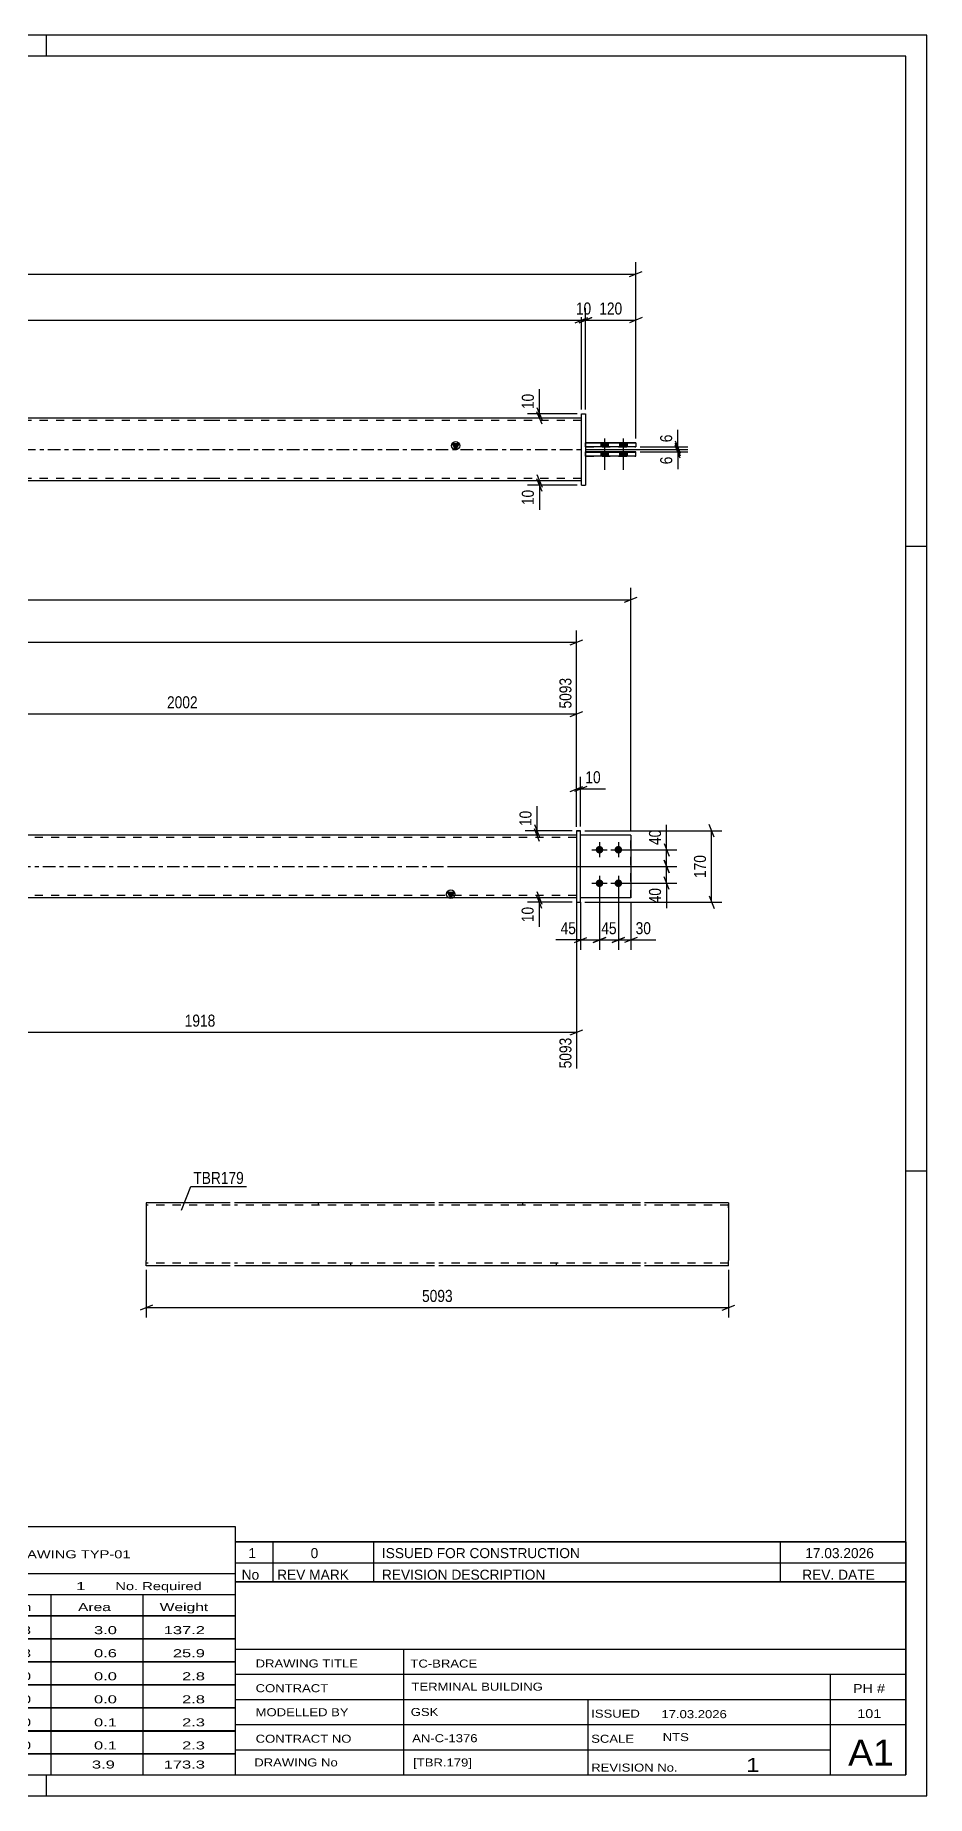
# Model space of a CAD drawing. Header units: millimetres. Extents: x 0 to 594, y 0 to 420.
# Drawn here: x 381.3 to 594, y 0 to 420 of the extents above; entities that cross this region are included whole.
import ezdxf

# ---------------------------------------------------------------- set-up
doc = ezdxf.new("R2010")
doc.units = ezdxf.units.MM
doc.linetypes.add('DXK_LINE_DOT2', pattern=[3.9198, 1.9599, -1.9599])
doc.linetypes.add('DXK_LINE_DOT3', pattern=[5.9187, 2.979, -0.9799, 0.9799, -0.9799])
doc.styles.add('Arial Narrow', font='ARIALN.TTF', dxfattribs={"height": 0.2})

# ---------------------------------------------------------------- blocks, each defined once
blk = doc.blocks.new('Unknown-580874430-1129')
at = {"color": 5, "linetype": 'Continuous'}
for p, q in [((594, 420), (0, 420)), ((384, 415), (384, 420)), ((594, 0), (594, 420)), ((589, 415), (5, 415)), ((589, 5), (589, 415)), ((594, 298), (589, 298)), ((594, 149), (589, 149)), ((5, 5), (589, 5)), ((384, 0), (384, 5)), ((0, 0), (594, 0))]:
    blk.add_line(p, q, dxfattribs=at)
blk = doc.blocks.new('Part-580874430-1912 - 1901')
at = {"linetype": 'Continuous'}
blk.add_hatch(color=2, dxfattribs=at).paths.add_polyline_path([(480.42, 214.19), (479.62, 215.59), (481.22, 215.59)])
at = {"color": 2, "linetype": 'Continuous'}
for p, q in [((158.13, 229.19), (70.13, 229.19)), ((422.32, 229.19), (158.23, 229.19)), ((510.42, 229.19), (422.42, 229.19)), ((480.42, 214.19), (479.62, 215.59)), ((479.62, 215.59), (481.22, 215.59)), ((481.22, 215.59), (480.42, 214.19)), ((158.13, 214.19), (70.13, 214.19)), ((422.32, 214.19), (158.23, 214.19)), ((510.42, 214.19), (422.42, 214.19))]:
    blk.add_line(p, q, dxfattribs=at)
at = {"color": 7, "linetype": 'DXK_LINE_DOT2'}
for p, q in [((70.13, 214.19), (70.13, 229.19)), ((158.13, 228.59), (70.13, 228.59)), ((422.32, 228.59), (158.23, 228.59)), ((249.63, 229.19), (249.63, 228.59)), ((322.82, 229.19), (322.82, 228.59)), ((510.42, 228.59), (422.42, 228.59)), ((510.42, 229.19), (510.42, 214.19)), ((158.13, 214.79), (70.13, 214.79)), ((422.32, 214.79), (158.23, 214.79)), ((257.41, 214.19), (257.41, 214.79)), ((330.92, 214.19), (330.92, 214.79)), ((510.42, 214.79), (422.42, 214.79))]:
    blk.add_line(p, q, dxfattribs=at)
at = {"color": 7, "linetype": 'DXK_LINE_DOT3'}
for p, q in [((70.13, 221.69), (158.13, 221.69)), ((158.23, 221.69), (422.32, 221.69)), ((422.42, 221.69), (510.42, 221.69))]:
    blk.add_line(p, q, dxfattribs=at)
at = {"color": 2, "linetype": 'Continuous'}
blk.add_circle((480.42, 215.09), 1, dxfattribs=at)
blk = doc.blocks.new('Part-580874430-3717 - 1901')
at = {"color": 2, "linetype": 'Continuous'}
for q in [(511.42, 229.19), (511.42, 229.19), (523.42, 229.19)]:
    blk.add_line((523.42, 229.19), q, dxfattribs=at)
at = {"color": 7, "linetype": 'DXK_LINE_DOT2'}
for p, q in [((511.42, 229.19), (511.42, 229.19)), ((511.42, 214.19), (511.42, 229.19)), ((523.42, 229.19), (523.42, 229.19)), ((523.42, 214.19), (523.42, 229.19)), ((523.42, 214.19), (511.42, 214.19)), ((523.42, 214.19), (511.42, 214.19))]:
    blk.add_line(p, q, dxfattribs=at)
blk = doc.blocks.new('Part-580874430-3718 - 1901')
at = {"color": 2, "linetype": 'Continuous'}
for p, q in [((523.42, 229.19), (511.42, 229.19)), ((523.42, 229.19), (511.42, 229.19)), ((523.42, 229.19), (523.42, 214.19)), ((523.42, 214.19), (511.42, 214.19))]:
    blk.add_line(p, q, dxfattribs=at)
at = {"color": 7, "linetype": 'DXK_LINE_DOT2'}
for p, q in [((511.42, 229.19), (511.42, 229.19)), ((511.42, 214.19), (511.42, 229.19)), ((523.42, 229.19), (523.42, 229.19)), ((523.42, 229.19), (523.42, 229.19)), ((523.42, 214.19), (511.42, 214.19))]:
    blk.add_line(p, q, dxfattribs=at)
blk = doc.blocks.new('Part-580874430-3719 - 1901')
at = {"color": 2, "linetype": 'Continuous'}
for p, q in [((510.42, 230.18), (510.42, 230.2)), ((510.42, 230.2), (510.42, 213.18)), ((510.42, 230.2), (511.42, 230.2)), ((511.42, 230.18), (510.42, 230.18)), ((511.42, 213.18), (511.42, 230.2)), ((510.42, 213.18), (511.42, 213.18))]:
    blk.add_line(p, q, dxfattribs=at)
at = {"color": 7, "linetype": 'DXK_LINE_DOT2'}
blk.add_line((510.42, 213.2), (511.42, 213.2), dxfattribs=at)
blk = doc.blocks.new('Bolt-580874430-3720 - 1901')
at = {"linetype": 'Continuous'}
for points in [[(515.92, 226.59), (516.11, 226.57), (516.29, 226.51), (516.45, 226.42), (516.59, 226.29), (516.7, 226.14), (516.78, 225.97), (516.81, 225.78), (516.81, 225.59), (516.78, 225.41), (516.7, 225.24), (516.59, 225.09), (516.45, 224.96), (516.29, 224.87), (516.11, 224.81), (515.92, 224.79), (515.73, 224.81), (515.55, 224.87), (515.39, 224.96), (515.25, 225.09), (515.14, 225.24), (515.06, 225.41), (515.02, 225.59), (515.02, 225.78), (515.06, 225.97), (515.14, 226.14), (515.25, 226.29), (515.39, 226.42), (515.55, 226.51), (515.73, 226.57)], [(520.42, 226.59), (520.61, 226.57), (520.79, 226.51), (520.95, 226.42), (521.09, 226.29), (521.2, 226.14), (521.28, 225.97), (521.31, 225.78), (521.31, 225.59), (521.28, 225.41), (521.2, 225.24), (521.09, 225.09), (520.95, 224.96), (520.79, 224.87), (520.61, 224.81), (520.42, 224.79), (520.23, 224.81), (520.05, 224.87), (519.89, 224.96), (519.75, 225.09), (519.64, 225.24), (519.56, 225.41), (519.52, 225.59), (519.52, 225.78), (519.56, 225.97), (519.64, 226.14), (519.75, 226.29), (519.89, 226.42), (520.05, 226.51), (520.23, 226.57)], [(515.92, 218.59), (516.11, 218.57), (516.29, 218.51), (516.45, 218.42), (516.59, 218.29), (516.7, 218.14), (516.78, 217.97), (516.81, 217.78), (516.81, 217.59), (516.78, 217.41), (516.7, 217.24), (516.59, 217.09), (516.45, 216.96), (516.29, 216.87), (516.11, 216.81), (515.92, 216.79), (515.73, 216.81), (515.55, 216.87), (515.39, 216.96), (515.25, 217.09), (515.14, 217.24), (515.06, 217.41), (515.02, 217.59), (515.02, 217.78), (515.06, 217.97), (515.14, 218.14), (515.25, 218.29), (515.39, 218.42), (515.55, 218.51), (515.73, 218.57)], [(520.42, 218.59), (520.61, 218.57), (520.79, 218.51), (520.95, 218.42), (521.09, 218.29), (521.2, 218.14), (521.28, 217.97), (521.31, 217.78), (521.31, 217.59), (521.28, 217.41), (521.2, 217.24), (521.09, 217.09), (520.95, 216.96), (520.79, 216.87), (520.61, 216.81), (520.42, 216.79), (520.23, 216.81), (520.05, 216.87), (519.89, 216.96), (519.75, 217.09), (519.64, 217.24), (519.56, 217.41), (519.52, 217.59), (519.52, 217.78), (519.56, 217.97), (519.64, 218.14), (519.75, 218.29), (519.89, 218.42), (520.05, 218.51), (520.23, 218.57)]]:
    blk.add_hatch(color=1, dxfattribs=at).paths.add_polyline_path(points)
at = {"color": 1, "linetype": 'Continuous'}
for p, q in [((515.92, 227.49), (515.92, 223.89)), ((520.42, 227.49), (520.42, 223.89)), ((514.12, 225.69), (517.72, 225.69)), ((518.62, 225.69), (522.22, 225.69)), ((515.92, 219.49), (515.92, 215.89)), ((520.42, 219.49), (520.42, 215.89)), ((514.12, 217.69), (517.72, 217.69)), ((518.62, 217.69), (522.22, 217.69))]:
    blk.add_line(p, q, dxfattribs=at)
blk = doc.blocks.new('Part-580874430-2367 - 2328')
at = {"linetype": 'Continuous'}
blk.add_hatch(color=2, dxfattribs=at).paths.add_polyline_path([(481.6, 321.18), (480.8, 322.58), (482.4, 322.58)])
at = {"color": 2, "linetype": 'Continuous'}
for p, q in [((159.31, 328.68), (71.31, 328.68)), ((423.5, 328.68), (159.41, 328.68)), ((511.6, 328.68), (423.6, 328.68)), ((250.81, 321.87), (324, 321.87)), ((250.81, 321.87), (250.81, 321.76)), ((250.81, 320.56), (250.81, 320.47)), ((250.81, 320.47), (250.81, 320.47)), ((324, 320.47), (250.81, 320.47)), ((258.6, 321.75), (258.6, 321.87)), ((258.6, 320.49), (258.6, 320.55)), ((258.6, 320.49), (258.6, 320.49)), ((324, 320.49), (258.6, 320.49)), ((324, 321.87), (324, 320.47)), ((481.6, 321.18), (480.8, 322.58)), ((480.8, 322.58), (482.4, 322.58)), ((482.4, 322.58), (481.6, 321.18)), ((159.31, 313.68), (71.31, 313.68)), ((423.5, 313.68), (159.41, 313.68)), ((511.6, 313.68), (423.6, 313.68))]:
    blk.add_line(p, q, dxfattribs=at)
at = {"color": 7, "linetype": 'DXK_LINE_DOT2'}
for p, q in [((71.31, 328.68), (71.31, 313.68)), ((159.31, 328.08), (71.31, 328.08)), ((423.5, 328.08), (159.41, 328.08)), ((511.6, 328.08), (423.6, 328.08)), ((511.6, 313.68), (511.6, 328.68)), ((324, 321.87), (250.81, 321.87)), ((250.81, 320.47), (250.81, 321.76)), ((250.81, 320.47), (324, 320.47)), ((258.6, 321.89), (258.6, 321.87)), ((258.6, 321.87), (258.6, 321.89)), ((258.6, 321.89), (332.1, 321.89)), ((258.6, 321.89), (258.6, 321.89)), ((258.6, 321.89), (332.1, 321.89)), ((258.6, 320.49), (258.6, 321.75)), ((258.6, 320.49), (332.1, 320.49)), ((332.1, 320.49), (324, 320.49)), ((332.1, 321.89), (332.1, 320.49)), ((159.31, 314.28), (71.31, 314.28)), ((423.5, 314.28), (159.41, 314.28)), ((511.6, 314.28), (423.6, 314.28))]:
    blk.add_line(p, q, dxfattribs=at)
at = {"color": 7, "linetype": 'DXK_LINE_DOT3'}
for p, q in [((71.31, 321.18), (159.31, 321.18)), ((159.41, 321.18), (423.5, 321.18)), ((423.6, 321.18), (511.6, 321.18))]:
    blk.add_line(p, q, dxfattribs=at)
at = {"color": 2, "linetype": 'Continuous'}
blk.add_circle((481.6, 322.08), 1, dxfattribs=at)
blk = doc.blocks.new('Part-580874430-3750 - 2328')
at = {"color": 2, "linetype": 'Continuous'}
for p, q in [((524.6, 322.79), (512.6, 322.79)), ((512.6, 322.77), (524.6, 322.77)), ((524.6, 321.77), (512.6, 321.77)), ((524.6, 322.79), (524.6, 321.77))]:
    blk.add_line(p, q, dxfattribs=at)
at = {"color": 7, "linetype": 'DXK_LINE_DOT2'}
for p, q in [((512.6, 321.77), (512.6, 322.79)), ((512.6, 321.79), (524.6, 321.79))]:
    blk.add_line(p, q, dxfattribs=at)
blk = doc.blocks.new('Part-580874430-3751 - 2328')
at = {"color": 2, "linetype": 'Continuous'}
for p, q in [((524.6, 320.59), (512.6, 320.59)), ((512.6, 320.57), (524.6, 320.57)), ((524.6, 319.57), (512.6, 319.57)), ((524.6, 319.57), (524.6, 320.59))]:
    blk.add_line(p, q, dxfattribs=at)
at = {"color": 7, "linetype": 'DXK_LINE_DOT2'}
for p, q in [((512.6, 319.57), (512.6, 320.59)), ((512.6, 319.59), (524.6, 319.59))]:
    blk.add_line(p, q, dxfattribs=at)
blk = doc.blocks.new('Part-580874430-3752 - 2328')
at = {"color": 2, "linetype": 'Continuous'}
for p, q in [((511.6, 329.69), (511.6, 329.67)), ((511.6, 329.67), (511.6, 329.69)), ((511.6, 329.69), (512.6, 329.69)), ((511.6, 312.67), (511.6, 329.67)), ((511.6, 329.67), (512.6, 329.67)), ((512.6, 329.67), (512.6, 329.69)), ((512.6, 329.69), (512.6, 329.67)), ((512.6, 329.67), (512.6, 312.67)), ((511.6, 312.67), (512.6, 312.67))]:
    blk.add_line(p, q, dxfattribs=at)
at = {"color": 7, "linetype": 'DXK_LINE_DOT2'}
for p, q in [((511.6, 312.69), (512.6, 312.69)), ((512.6, 312.69), (512.6, 312.67))]:
    blk.add_line(p, q, dxfattribs=at)
blk = doc.blocks.new('Bolt-580874430-3753 - 2328')
at = {"linetype": 'Continuous'}
for points in [[(518, 322.79), (516.2, 322.79), (516.2, 321.79), (518, 321.79)], [(518, 322.78), (516.2, 322.78), (516.2, 321.78), (518, 321.78)], [(518, 320.59), (516.2, 320.59), (516.2, 319.59), (518, 319.59)], [(518, 320.58), (516.2, 320.58), (516.2, 319.58), (518, 319.58)], [(522.5, 322.79), (520.7, 322.79), (520.7, 321.79), (522.5, 321.79)], [(522.5, 322.78), (520.7, 322.78), (520.7, 321.78), (522.5, 321.78)], [(522.5, 320.59), (520.7, 320.59), (520.7, 319.59), (522.5, 319.59)], [(522.5, 320.58), (520.7, 320.58), (520.7, 319.58), (522.5, 319.58)]]:
    blk.add_hatch(color=1, dxfattribs=at).paths.add_polyline_path(points)
at = {"color": 1, "linetype": 'Continuous'}
for p, q in [((517.1, 323.79), (517.1, 316.29)), ((517.1, 323.78), (517.1, 316.28)), ((521.6, 323.79), (521.6, 316.29)), ((521.6, 323.78), (521.6, 316.28)), ((516.2, 322.79), (516.2, 321.79)), ((516.2, 322.78), (516.2, 321.78)), ((516.2, 320.59), (516.2, 319.59)), ((516.2, 320.58), (516.2, 319.58)), ((518, 322.79), (518, 321.79)), ((518, 322.78), (518, 321.78)), ((518, 320.59), (518, 319.59)), ((518, 320.58), (518, 319.58)), ((520.7, 322.79), (520.7, 321.79)), ((520.7, 322.78), (520.7, 321.78)), ((520.7, 320.59), (520.7, 319.59)), ((520.7, 320.58), (520.7, 319.58)), ((522.5, 322.79), (522.5, 321.79)), ((522.5, 322.78), (522.5, 321.78)), ((522.5, 320.59), (522.5, 319.59)), ((522.5, 320.58), (522.5, 319.58))]:
    blk.add_line(p, q, dxfattribs=at)
blk = doc.blocks.new('Part-580874430-1478 - 1462')
at = {"color": 2, "linetype": 'Continuous'}
for p, q in [((427.8, 141.46), (407.8, 141.46)), ((407.8, 141.46), (407.8, 127.66)), ((476.58, 141.46), (428.8, 141.46)), ((525.68, 141.46), (477.58, 141.46)), ((546.68, 141.46), (526.68, 141.46)), ((546.68, 141.46), (546.68, 141.37)), ((546.68, 141.37), (546.68, 140.26)), ((546.68, 140.26), (546.68, 127.66)), ((407.8, 126.81), (407.8, 127.66)), ((407.8, 126.55), (407.8, 126.81)), ((407.8, 126.46), (407.8, 126.55)), ((427.8, 126.46), (407.8, 126.46)), ((476.58, 126.46), (428.8, 126.46)), ((525.68, 126.46), (477.58, 126.46)), ((546.68, 126.46), (526.68, 126.46)), ((546.68, 126.46), (546.68, 127.66))]:
    blk.add_line(p, q, dxfattribs=at)
at = {"color": 7, "linetype": 'DXK_LINE_DOT2'}
for p, q in [((427.8, 140.86), (407.8, 140.86)), ((476.58, 140.86), (428.8, 140.86)), ((448.8, 141.46), (448.8, 140.86)), ((525.68, 140.86), (477.58, 140.86)), ((497.58, 141.46), (497.58, 140.86)), ((546.68, 140.86), (526.68, 140.86)), ((546.68, 140.26), (546.68, 141.11)), ((407.8, 127.2), (407.8, 127.66)), ((407.8, 126.81), (407.8, 127.43)), ((407.8, 127.06), (407.8, 127.11)), ((407.8, 127.06), (407.8, 127.11)), ((427.8, 127.06), (407.8, 127.06)), ((407.8, 126.46), (407.8, 126.46)), ((476.58, 127.06), (428.8, 127.06)), ((456.58, 126.46), (456.58, 127.06)), ((525.68, 127.06), (477.58, 127.06)), ((505.68, 126.46), (505.68, 127.06)), ((546.68, 127.06), (526.68, 127.06)), ((546.68, 127.11), (546.68, 127.43)), ((546.68, 127.06), (546.68, 127.11))]:
    blk.add_line(p, q, dxfattribs=at)
blk = doc.blocks.new('StraightDimension-580874430-5859 - 1901')
at = {"color": 7, "linetype": 'Continuous'}
for p, q in [((322.38, 230.19), (322.38, 266.69)), ((510.42, 231.18), (510.42, 266.69)), ((323.88, 258.68), (320.88, 257.48)), ((322.38, 258.08), (510.42, 258.08)), ((508.92, 257.48), (511.92, 258.68))]:
    blk.add_line(p, q, dxfattribs=at)
at = {"color": 0, "linetype": 'Continuous'}
blk.add_wipeout([(509.82, 267.29), (505.62, 267.29), (505.62, 258.78), (509.82, 258.78)], dxfattribs=at)
at = {"color": 0}
blk.add_wipeout([(420.66, 258.83), (420.66, 263.03), (412.14, 263.03), (412.14, 258.83)], dxfattribs=at)
at = {"color": 3, "linetype": 'Continuous', "style": 'Arial Narrow'}
blk.add_text('5093', height=2.863, rotation=90.0002, dxfattribs=at).set_placement((509.22, 259.38))
at = {"color": 3, "style": 'Arial Narrow'}
blk.add_text('2002', height=2.863, dxfattribs=at).set_placement((412.74, 259.43))
blk = doc.blocks.new('StraightDimension-580874430-6414 - 1901')
at = {"color": 7, "linetype": 'Continuous'}
for p, q in [((515.92, 216.69), (515.92, 201.79)), ((520.42, 216.69), (520.42, 201.79)), ((514.42, 203.59), (517.42, 204.79)), ((515.92, 204.19), (520.42, 204.19)), ((521.92, 204.79), (518.92, 203.59))]:
    blk.add_line(p, q, dxfattribs=at)
at = {"color": 0}
blk.add_wipeout([(520.6, 204.94), (520.6, 209.14), (515.74, 209.14), (515.74, 204.94)], dxfattribs=at)
at = {"color": 3, "style": 'Arial Narrow'}
blk.add_text('45', height=2.863, dxfattribs=at).set_placement((516.34, 205.54))
blk = doc.blocks.new('StraightDimension-580874430-1989 - 1901')
at = {"color": 7, "linetype": 'Continuous'}
for p, q in [((500.44, 231.7), (501.64, 228.7)), ((509.42, 230.2), (498.19, 230.2)), ((509.35, 229.19), (498.19, 229.19)), ((501.64, 227.69), (500.44, 230.69)), ((501.04, 229.19), (501.04, 230.2))]:
    blk.add_line(p, q, dxfattribs=at)
at = {"color": 0}
blk.add_wipeout([(500.29, 235.58), (496.09, 235.58), (496.09, 230.73), (500.29, 230.73)], dxfattribs=at)
at = {"color": 7, "linetype": 'Continuous'}
blk.add_line((501.04, 230.2), (501.04, 236.11), dxfattribs=at)
blk.add_line((501.04, 230.2), (501.04, 236.11), dxfattribs=at)
at = {"color": 3, "style": 'Arial Narrow'}
blk.add_text('10', height=2.863, rotation=90.0002, dxfattribs=at).set_placement((499.69, 231.33))
blk = doc.blocks.new('StraightDimension-580874430-2001 - 1901')
at = {"color": 7, "linetype": 'Continuous'}
for p, q in [((531.34, 223.19), (532.54, 220.19)), ((479.79, 221.69), (534.34, 221.69)), ((532.54, 216.19), (531.34, 219.19)), ((531.94, 217.69), (531.94, 221.69)), ((521.42, 217.69), (534.34, 217.69))]:
    blk.add_line(p, q, dxfattribs=at)
at = {"color": 0}
blk.add_wipeout([(531.19, 217.16), (526.99, 217.16), (526.99, 212.3), (531.19, 212.3)], dxfattribs=at)
at = {"color": 7, "linetype": 'Continuous'}
blk.add_line((531.94, 217.69), (531.94, 211.78), dxfattribs=at)
blk.add_line((531.94, 217.69), (531.94, 211.78), dxfattribs=at)
at = {"color": 3, "style": 'Arial Narrow'}
blk.add_text('40', height=2.863, rotation=90.0002, dxfattribs=at).set_placement((530.59, 212.9))
blk = doc.blocks.new('StraightDimension-580874430-2016 - 1901')
at = {"color": 7, "linetype": 'Continuous'}
for p, q in [((531.34, 227.19), (532.54, 224.19)), ((521.42, 225.69), (534.34, 225.69)), ((532.54, 220.19), (531.34, 223.19)), ((531.94, 221.69), (531.94, 225.69)), ((479.79, 221.69), (534.34, 221.69))]:
    blk.add_line(p, q, dxfattribs=at)
at = {"color": 0}
blk.add_wipeout([(531.19, 231.07), (526.99, 231.07), (526.99, 226.21), (531.19, 226.21)], dxfattribs=at)
at = {"color": 7, "linetype": 'Continuous'}
blk.add_line((531.94, 225.69), (531.94, 231.59), dxfattribs=at)
blk.add_line((531.94, 225.69), (531.94, 231.59), dxfattribs=at)
at = {"color": 3, "style": 'Arial Narrow'}
blk.add_text('40', height=2.863, rotation=90.0002, dxfattribs=at).set_placement((530.59, 226.81))
blk = doc.blocks.new('StraightDimension-580874430-2089 - 1901')
at = {"color": 7, "linetype": 'Continuous'}
for p, q in [((500.95, 215.69), (502.15, 212.69)), ((502.15, 211.68), (500.95, 214.68)), ((509.35, 214.19), (498.7, 214.19)), ((509.42, 213.18), (498.7, 213.18)), ((501.55, 213.18), (501.55, 214.19))]:
    blk.add_line(p, q, dxfattribs=at)
at = {"color": 0}
blk.add_wipeout([(500.8, 212.65), (496.6, 212.65), (496.6, 207.8), (500.8, 207.8)], dxfattribs=at)
at = {"color": 7, "linetype": 'Continuous'}
blk.add_line((501.55, 213.18), (501.55, 207.27), dxfattribs=at)
blk.add_line((501.55, 213.18), (501.55, 207.27), dxfattribs=at)
at = {"color": 3, "style": 'Arial Narrow'}
blk.add_text('10', height=2.863, rotation=90.0002, dxfattribs=at).set_placement((500.2, 208.4))
blk = doc.blocks.new('StraightDimension-580874430-6413 - 1901')
at = {"color": 7, "linetype": 'Continuous'}
for p, q in [((520.42, 216.69), (520.42, 201.79)), ((523.42, 213.19), (523.42, 201.79)), ((518.92, 203.59), (521.92, 204.79)), ((520.42, 204.19), (523.42, 204.19)), ((524.92, 204.79), (521.92, 203.59))]:
    blk.add_line(p, q, dxfattribs=at)
at = {"color": 0}
blk.add_wipeout([(528.8, 204.94), (528.8, 209.14), (523.94, 209.14), (523.94, 204.94)], dxfattribs=at)
at = {"color": 7, "linetype": 'Continuous'}
blk.add_line((523.42, 204.19), (529.33, 204.19), dxfattribs=at)
blk.add_line((523.42, 204.19), (529.33, 204.19), dxfattribs=at)
at = {"color": 3, "style": 'Arial Narrow'}
blk.add_text('30', height=2.863, dxfattribs=at).set_placement((524.54, 205.54))
blk = doc.blocks.new('StraightDimension-580874430-5585 - 1901')
at = {"color": 7, "linetype": 'Continuous'}
for p, q in [((543.27, 228.68), (542.07, 231.68)), ((512.42, 230.18), (545.07, 230.18)), ((542.67, 213.18), (542.67, 230.18)), ((542.07, 214.68), (543.27, 211.68)), ((512.42, 213.18), (545.07, 213.18))]:
    blk.add_line(p, q, dxfattribs=at)
at = {"color": 0}
blk.add_wipeout([(541.92, 225.02), (537.72, 225.02), (537.72, 218.34), (541.92, 218.34)], dxfattribs=at)
at = {"color": 3, "style": 'Arial Narrow'}
blk.add_text('170', height=2.863, rotation=90.0002, dxfattribs=at).set_placement((541.32, 218.94))
blk = doc.blocks.new('StraightDimension-580874430-4456 - 1901')
at = {"color": 7, "linetype": 'Continuous'}
for p, q in [((508.92, 239.6), (511.92, 240.8)), ((512.92, 240.8), (509.92, 239.6)), ((510.42, 231.2), (510.42, 243.05)), ((510.42, 240.2), (511.42, 240.2)), ((511.42, 231.2), (511.42, 243.05))]:
    blk.add_line(p, q, dxfattribs=at)
at = {"color": 0}
blk.add_wipeout([(516.8, 240.95), (516.8, 245.15), (511.94, 245.15), (511.94, 240.95)], dxfattribs=at)
at = {"color": 7, "linetype": 'Continuous'}
blk.add_line((511.42, 240.2), (517.33, 240.2), dxfattribs=at)
blk.add_line((511.42, 240.2), (517.33, 240.2), dxfattribs=at)
at = {"color": 3, "style": 'Arial Narrow'}
blk.add_text('10', height=2.863, dxfattribs=at).set_placement((512.54, 241.55))
blk = doc.blocks.new('StraightDimension-580874430-5596 - 1901')
at = {"color": 7, "linetype": 'Continuous'}
for p, q in [((58.63, 285.94), (55.63, 284.74)), ((57.13, 230.19), (57.13, 288.19)), ((521.92, 284.74), (524.92, 285.94)), ((523.42, 230.19), (523.42, 288.19)), ((57.13, 285.34), (523.42, 285.34))]:
    blk.add_line(p, q, dxfattribs=at)
at = {"color": 0}
blk.add_wipeout([(294.53, 286.09), (294.53, 290.29), (286.02, 290.29), (286.02, 286.09)], dxfattribs=at)
at = {"color": 3, "style": 'Arial Narrow'}
blk.add_text('5353', height=2.863, dxfattribs=at).set_placement((286.62, 286.69))
blk = doc.blocks.new('StraightDimension-580874430-5792 - 1901')
at = {"color": 7, "linetype": 'Continuous'}
for p, q in [((70.13, 231.18), (70.13, 278.02)), ((510.42, 231.2), (510.42, 278.02)), ((71.63, 275.77), (68.63, 274.57)), ((70.13, 275.17), (510.42, 275.17)), ((508.92, 274.57), (511.92, 275.77))]:
    blk.add_line(p, q, dxfattribs=at)
at = {"color": 0}
blk.add_wipeout([(294.53, 275.92), (294.53, 280.12), (286.02, 280.12), (286.02, 275.92)], dxfattribs=at)
at = {"color": 3, "style": 'Arial Narrow'}
blk.add_text('5093', height=2.863, dxfattribs=at).set_placement((286.62, 276.52))
blk = doc.blocks.new('StraightDimension-580874430-6415 - 1901')
at = {"color": 7, "linetype": 'Continuous'}
for p, q in [((515.92, 216.69), (515.92, 201.79)), ((511.42, 213.19), (511.42, 201.79)), ((509.92, 203.59), (512.92, 204.79)), ((511.42, 204.19), (515.92, 204.19)), ((517.42, 204.79), (514.42, 203.59))]:
    blk.add_line(p, q, dxfattribs=at)
at = {"color": 0}
blk.add_wipeout([(510.89, 204.94), (510.89, 209.14), (506.04, 209.14), (506.04, 204.94)], dxfattribs=at)
at = {"color": 7, "linetype": 'Continuous'}
blk.add_line((511.42, 204.19), (505.51, 204.19), dxfattribs=at)
blk.add_line((511.42, 204.19), (505.51, 204.19), dxfattribs=at)
at = {"color": 3, "style": 'Arial Narrow'}
blk.add_text('45', height=2.863, dxfattribs=at).set_placement((506.64, 205.54))
blk = doc.blocks.new('StraightDimension-580874430-6499 - 1901')
at = {"color": 7, "linetype": 'Continuous'}
for p, q in [((330.81, 213.19), (330.81, 173.53)), ((510.42, 213.19), (510.42, 173.53)), ((332.31, 182.74), (329.31, 181.54)), ((330.81, 182.14), (510.42, 182.14)), ((508.92, 181.54), (511.92, 182.74))]:
    blk.add_line(p, q, dxfattribs=at)
at = {"color": 0}
blk.add_wipeout([(424.87, 182.89), (424.87, 187.09), (416.36, 187.09), (416.36, 182.89)], dxfattribs=at)
at = {"color": 0, "linetype": 'Continuous'}
blk.add_wipeout([(509.82, 181.44), (505.62, 181.44), (505.62, 172.93), (509.82, 172.93)], dxfattribs=at)
at = {"color": 3, "style": 'Arial Narrow'}
blk.add_text('1918', height=2.863, dxfattribs=at).set_placement((416.96, 183.49))
at = {"color": 3, "linetype": 'Continuous', "style": 'Arial Narrow'}
blk.add_text('5093', height=2.863, rotation=90.0002, dxfattribs=at).set_placement((509.22, 173.53))
blk = doc.blocks.new('StraightDimension-580874430-6333 - 2328')
at = {"color": 7, "linetype": 'Continuous'}
for p, q in [((71.31, 330.67), (71.31, 354.87)), ((511.6, 330.68), (511.6, 354.87)), ((72.81, 352.62), (69.81, 351.42)), ((71.31, 352.02), (511.6, 352.02)), ((510.1, 351.42), (513.1, 352.62))]:
    blk.add_line(p, q, dxfattribs=at)
at = {"color": 0}
blk.add_wipeout([(295.71, 352.77), (295.71, 356.97), (287.2, 356.97), (287.2, 352.77)], dxfattribs=at)
at = {"color": 3, "style": 'Arial Narrow'}
blk.add_text('5093', height=2.863, dxfattribs=at).set_placement((287.8, 353.37))
blk = doc.blocks.new('StraightDimension-580874430-6248 - 2328')
at = {"color": 7, "linetype": 'Continuous'}
for p, q in [((58.31, 323.79), (58.31, 365.87)), ((524.6, 323.79), (524.6, 365.87)), ((59.81, 363.62), (56.81, 362.42)), ((58.31, 363.02), (524.6, 363.02)), ((523.1, 362.42), (526.1, 363.62))]:
    blk.add_line(p, q, dxfattribs=at)
at = {"color": 0}
blk.add_wipeout([(295.71, 363.77), (295.71, 367.97), (287.2, 367.97), (287.2, 363.77)], dxfattribs=at)
at = {"color": 3, "style": 'Arial Narrow'}
blk.add_text('5353', height=2.863, dxfattribs=at).set_placement((287.8, 364.37))
blk = doc.blocks.new('StraightDimension-580874430-6332 - 2328')
at = {"color": 7, "linetype": 'Continuous'}
for p, q in [((511.6, 330.68), (511.6, 354.87)), ((512.6, 330.69), (512.6, 354.87)), ((510.1, 351.42), (513.1, 352.62)), ((514.1, 352.62), (511.1, 351.42)), ((511.6, 352.02), (512.6, 352.02))]:
    blk.add_line(p, q, dxfattribs=at)
at = {"color": 0}
blk.add_wipeout([(514.53, 352.77), (514.53, 356.97), (509.68, 356.97), (509.68, 352.77)], dxfattribs=at)
at = {"color": 3, "style": 'Arial Narrow'}
blk.add_text('10', height=2.863, dxfattribs=at).set_placement((510.28, 353.37))
blk = doc.blocks.new('StraightDimension-580874430-6331 - 2328')
at = {"color": 7, "linetype": 'Continuous'}
for p, q in [((512.6, 330.69), (512.6, 354.87)), ((524.6, 323.79), (524.6, 354.87)), ((511.1, 351.42), (514.1, 352.62)), ((512.6, 352.02), (524.6, 352.02)), ((526.1, 352.62), (523.1, 351.42))]:
    blk.add_line(p, q, dxfattribs=at)
at = {"color": 0}
blk.add_wipeout([(521.95, 352.77), (521.95, 356.97), (515.26, 356.97), (515.26, 352.77)], dxfattribs=at)
at = {"color": 3, "style": 'Arial Narrow'}
blk.add_text('120', height=2.863, dxfattribs=at).set_placement((515.86, 353.37))
blk = doc.blocks.new('StraightDimension-580874430-6381 - 2328')
at = {"color": 7, "linetype": 'Continuous'}
for p, q in [((510.6, 329.67), (498.75, 329.67)), ((510.6, 328.68), (498.75, 328.68)), ((501, 331.17), (502.2, 328.17)), ((502.2, 327.18), (501, 330.18)), ((501.6, 328.68), (501.6, 329.67))]:
    blk.add_line(p, q, dxfattribs=at)
at = {"color": 0}
blk.add_wipeout([(500.85, 335.05), (496.65, 335.05), (496.65, 330.2), (500.85, 330.2)], dxfattribs=at)
at = {"color": 7, "linetype": 'Continuous'}
blk.add_line((501.6, 329.67), (501.6, 335.58), dxfattribs=at)
blk.add_line((501.6, 329.67), (501.6, 335.58), dxfattribs=at)
at = {"color": 3, "style": 'Arial Narrow'}
blk.add_text('10', height=2.863, rotation=90.0002, dxfattribs=at).set_placement((500.25, 330.8))
blk = doc.blocks.new('StraightDimension-580874430-6383 - 2328')
at = {"color": 7, "linetype": 'Continuous'}
for p, q in [((501, 315.18), (502.2, 312.18)), ((510.6, 313.68), (498.75, 313.68)), ((510.6, 312.68), (498.75, 312.68)), ((502.2, 311.18), (501, 314.18)), ((501.6, 312.68), (501.6, 313.68))]:
    blk.add_line(p, q, dxfattribs=at)
at = {"color": 0}
blk.add_wipeout([(500.85, 312.16), (496.65, 312.16), (496.65, 307.3), (500.85, 307.3)], dxfattribs=at)
at = {"color": 7, "linetype": 'Continuous'}
blk.add_line((501.6, 312.68), (501.6, 306.78), dxfattribs=at)
blk.add_line((501.6, 312.68), (501.6, 306.78), dxfattribs=at)
at = {"color": 3, "style": 'Arial Narrow'}
blk.add_text('10', height=2.863, rotation=90.0002, dxfattribs=at).set_placement((500.25, 307.9))
blk = doc.blocks.new('StraightDimension-580874430-6471 - 2328')
at = {"color": 7, "linetype": 'Continuous'}
for p, q in [((512.6, 321.19), (537, 321.19)), ((525.6, 321.77), (537, 321.77)), ((534, 323.27), (535.2, 320.27)), ((535.2, 319.69), (534, 322.69)), ((534.6, 321.19), (534.6, 321.77))]:
    blk.add_line(p, q, dxfattribs=at)
at = {"color": 0}
blk.add_wipeout([(533.85, 325.33), (529.65, 325.33), (529.65, 322.3), (533.85, 322.3)], dxfattribs=at)
at = {"color": 7, "linetype": 'Continuous'}
blk.add_line((534.6, 321.77), (534.6, 325.85), dxfattribs=at)
blk.add_line((534.6, 321.77), (534.6, 325.85), dxfattribs=at)
at = {"color": 3, "style": 'Arial Narrow'}
blk.add_text('6', height=2.86, rotation=90.0002, dxfattribs=at).set_placement((533.25, 322.9))
blk = doc.blocks.new('StraightDimension-580874430-6472 - 2328')
at = {"color": 7, "linetype": 'Continuous'}
for p, q in [((512.6, 321.19), (537, 321.19)), ((525.6, 320.59), (537, 320.59)), ((534, 322.69), (535.2, 319.69)), ((535.2, 319.09), (534, 322.09)), ((534.6, 320.59), (534.6, 321.19))]:
    blk.add_line(p, q, dxfattribs=at)
at = {"color": 0}
blk.add_wipeout([(533.85, 320.07), (529.65, 320.07), (529.65, 317.04), (533.85, 317.04)], dxfattribs=at)
at = {"color": 7, "linetype": 'Continuous'}
blk.add_line((534.6, 320.59), (534.6, 316.51), dxfattribs=at)
blk.add_line((534.6, 320.59), (534.6, 316.51), dxfattribs=at)
at = {"color": 3, "style": 'Arial Narrow'}
blk.add_text('6', height=2.86, rotation=90.0002, dxfattribs=at).set_placement((533.25, 317.64))
blk = doc.blocks.new('StraightDimension-580874430-7128 - 1462')
at = {"color": 7, "linetype": 'Continuous'}
for p, q in [((407.8, 125.46), (407.8, 114.06)), ((546.68, 125.46), (546.68, 114.06)), ((409.3, 117.06), (406.3, 115.86)), ((407.8, 116.46), (546.68, 116.46)), ((545.18, 115.86), (548.18, 117.06))]:
    blk.add_line(p, q, dxfattribs=at)
at = {"color": 0}
blk.add_wipeout([(481.49, 117.21), (481.49, 121.41), (472.98, 121.41), (472.98, 117.21)], dxfattribs=at)
at = {"color": 3, "style": 'Arial Narrow'}
blk.add_text('5093', height=2.863, dxfattribs=at).set_placement((473.58, 117.81))
blk = doc.blocks.new('Unknown-580874430-7281')
at = {"color": 7, "linetype": 'Continuous'}
for p, q in [((429, 51.05), (429, 5)), ((429, 51.05), (589, 51.05)), ((589, 51), (589, 5)), ((429, 35), (589, 35)), ((469.14, 35), (469.14, 5)), ((429, 29), (589, 29)), ((571, 5.05), (571, 29.05)), ((429, 23), (589, 23)), ((513.14, 23), (513.14, 5)), ((429, 17), (589, 17)), ((429, 11), (571, 11)), ((429, 5), (589, 5))]:
    blk.add_line(p, q, dxfattribs=at)
at = {"color": 7, "style": 'Arial Narrow'}
for s, height, width, p in [('DRAWING TITLE', 1.9089, 1.425378, (433.88, 30.61)), ('TC-BRACE', 1.909, 1.425378, (470.81, 30.59)), ('CONTRACT', 1.909, 1.425378, (433.88, 24.71)), ('TERMINAL BUILDING', 1.9089, 1.425378, (471.06, 25.07)), ('MODELLED BY', 1.9089, 1.425378, (433.88, 18.98)), ('GSK', 1.909, 1.425378, (470.88, 19.04)), ('ISSUED', 1.909, 1.425378, (513.94, 18.64)), ('17.03.2026', 1.909, 1.425378, (530.69, 18.52)), ('CONTRACT NO', 1.9089, 1.425378, (433.88, 12.66)), ('AN-C-1376', 1.909, 1.425378, (471.23, 12.78)), ('SCALE', 1.909, 1.425378, (513.94, 12.65)), ('A1', 6.204, 1.25, (575.24, 7.2)), ('DRAWING No', 1.909, 1.425378, (433.56, 7)), ('[TBR.179]', 1.909, 1.425378, (471.46, 6.99)), ('1', 3.34, 1.5, (550.91, 5.68)), ('REVISION No.', 1.9089, 1.425378, (513.94, 5.77))]:
    blk.add_text(s, height=height, dxfattribs=dict(at, width=width)).set_placement(p)
at = {"color": 7, "linetype": 'Continuous', "style": 'Arial Narrow'}
for s, height, width, p in [('PH #', 2.1, 1.42538, (576.4, 24.55)), ('101', 2.1, 1.42538, (577.41, 18.55)), ('NTS', 1.909, 1.425378, (531, 13.05))]:
    blk.add_text(s, height=height, dxfattribs=dict(at, width=width)).set_placement(p)
blk = doc.blocks.new('Unknown-580874430-7282')
at = {"color": 7, "linetype": 'Continuous'}
for p, q in [((429, 60.55), (589, 60.55)), ((589, 60.55), (429, 60.55)), ((429, 60.55), (429, 55.55)), ((438, 60.55), (438, 55.55)), ((462, 60.55), (462, 55.55)), ((559, 60.55), (559, 55.55)), ((589, 60.55), (589, 55.55)), ((429, 55.55), (589, 55.55)), ((429, 55.55), (429, 51.05)), ((429, 55.55), (589, 55.55)), ((438, 55.55), (438, 51.05)), ((462, 55.55), (462, 51.05)), ((559, 55.55), (559, 51.05)), ((589, 55.55), (589, 51.05)), ((589, 51.05), (429, 51.05))]:
    blk.add_line(p, q, dxfattribs=at)
at = {"color": 7, "linetype": 'Continuous', "style": 'Arial Narrow'}
for s, height, width, p in [('1', 2.39, 1.196471, (432.16, 56.7)), ('0', 2.39, 1.196471, (447, 56.7)), ('ISSUED FOR CONSTRUCTION', 2.3861, 1.196471, (464, 56.7)), ('17.03.2026', 2.386, 1.196471, (565, 56.7)), ('No', 2.386, 1.2, (430.54, 51.55)), ('REV MARK', 2.386, 1.2, (439, 51.55)), ('REVISION DESCRIPTION', 2.3861, 1.2, (464, 51.55)), ('REV. DATE', 2.386, 1.2, (564.28, 51.55))]:
    blk.add_text(s, height=height, dxfattribs=dict(at, width=width)).set_placement(p)
blk = doc.blocks.new('Unknown-580874430-7283')
at = {"color": 7, "linetype": 'Continuous'}
for p, q in [((269, 64.25), (429, 64.25)), ((269, 53), (269, 64.25)), ((429, 64.25), (429, 53)), ((269, 53), (429, 53)), ((269, 53), (269, 48)), ((429, 53), (429, 48)), ((269, 48), (429, 48)), ((269, 48), (269, 43)), ((293, 48), (293, 43)), ((328.5, 48), (328.5, 43)), ((354.5, 48), (354.5, 43)), ((367.5, 48), (367.5, 43)), ((385, 48), (385, 43)), ((407, 48), (407, 43)), ((429, 48), (429, 43)), ((269, 43), (429, 43)), ((269, 42.95), (269, 37.55)), ((269, 42.95), (429, 42.95)), ((293, 43), (293, 37.5)), ((328.5, 43), (328.5, 37.5)), ((354.5, 43), (354.5, 37.5)), ((367.5, 43), (367.5, 37.5)), ((385, 43), (385, 37.5)), ((407, 43), (407, 37.5)), ((429, 42.95), (429, 37.55)), ((269, 37.55), (429, 37.55)), ((269, 37.45), (269, 32.05)), ((269, 37.45), (429, 37.45)), ((293, 37.5), (293, 32)), ((328.5, 37.5), (328.5, 32)), ((354.5, 37.5), (354.5, 32)), ((367.5, 37.5), (367.5, 32)), ((385, 37.5), (385, 32)), ((407, 37.5), (407, 32)), ((429, 37.45), (429, 32.05)), ((269, 32.05), (429, 32.05)), ((269, 31.95), (269, 26.55)), ((269, 31.95), (429, 31.95)), ((293, 32), (293, 26.5)), ((328.5, 32), (328.5, 26.5)), ((354.5, 32), (354.5, 26.5)), ((367.5, 32), (367.5, 26.5)), ((385, 32), (385, 26.5)), ((407, 32), (407, 26.5)), ((429, 31.95), (429, 26.55)), ((269, 26.55), (429, 26.55)), ((269, 26.45), (269, 21.05)), ((269, 26.45), (429, 26.45)), ((293, 26.5), (293, 21)), ((328.5, 26.5), (328.5, 21)), ((354.5, 26.5), (354.5, 21)), ((367.5, 26.5), (367.5, 21)), ((385, 26.5), (385, 21)), ((407, 26.5), (407, 21)), ((429, 26.45), (429, 21.05)), ((269, 21.05), (429, 21.05)), ((293, 21), (293, 15.5)), ((328.5, 21), (328.5, 15.5)), ((354.5, 21), (354.5, 15.5)), ((367.5, 21), (367.5, 15.5)), ((385, 21), (385, 15.5)), ((407, 21), (407, 15.5)), ((269, 20.95), (269, 15.55)), ((269, 20.95), (429, 20.95)), ((429, 20.95), (429, 15.55)), ((269, 15.55), (429, 15.55)), ((269, 15.45), (269, 10.05)), ((269, 15.45), (429, 15.45)), ((293, 15.5), (293, 10)), ((328.5, 15.5), (328.5, 10)), ((354.5, 15.5), (354.5, 10)), ((367.5, 15.5), (367.5, 10)), ((385, 15.5), (385, 10)), ((407, 15.5), (407, 10)), ((429, 15.45), (429, 10.05)), ((269, 10.05), (429, 10.05)), ((269, 10), (429, 10)), ((269, 10), (269, 5)), ((385, 10), (385, 5)), ((407, 10), (407, 5)), ((429, 10), (429, 5)), ((269, 5), (429, 5))]:
    blk.add_line(p, q, dxfattribs=at)
at = {"color": 7, "style": 'Arial Narrow'}
for s, height, width, p in [('GENERAL NOTES & WELD DETAILS :', 2.8633, 1.4, (270.15, 56.56)), ('REFER TYP DRAWING TYP-01', 1.9089, 1.6, (353.7, 56.66)), ("MATERIAL LIST FOR ASSEMBLY MK'D", 1.9089, 1.6, (270.15, 49.06)), ('TBR179', 1.909, 1.794707, (361.59, 48.97)), ('1', 1.91, 1.794707, (391.08, 49.06)), ('No. Required', 1.9089, 1.6, (400.41, 49.06)), ('Mark', 1.909, 1.7, (270.34, 44)), ('Profile', 1.909, 1.7, (303.41, 44)), ('Material', 1.909, 1.7, (333.54, 44.06)), ('No.', 1.909, 1.7, (358.5, 44.06)), ('Length', 1.909, 1.7, (369, 44.06)), ('Area', 1.909, 1.7, (391.5, 44.06)), ('Weight', 1.909, 1.7, (411, 44.06))]:
    blk.add_text(s, height=height, dxfattribs=dict(at, width=width)).set_placement(p)
at = {"color": 7, "linetype": 'Continuous', "style": 'Arial Narrow'}
for s, height, width, p in [('TBR179', 1.909, 1.794707, (270.5, 38.56)), ('SHS150*6', 1.909, 1.794707, (295, 38.56)), ('E350', 1.909, 1.794707, (334.74, 38.56)), ('1', 1.91, 1.794707, (358.86, 38.56)), ('5093', 1.909, 1.794707, (371.58, 38.56)), ('3.0', 1.909, 1.794707, (395.32, 38.56)), ('137.2', 1.909, 1.794707, (411.96, 38.56)), ('PL338', 1.909, 1.794707, (270.5, 33.06)), ('PL12*337', 1.909, 1.794707, (295, 33.06)), ('E350', 1.909, 1.794707, (334.74, 33.06)), ('1', 1.91, 1.794707, (358.86, 33.06)), ('923', 1.909, 1.794707, (373.77, 33.06)), ('0.6', 1.909, 1.794707, (395.32, 33.06)), ('25.9', 1.909, 1.794707, (414.14, 33.06)), ('PL40', 1.909, 1.794707, (270.5, 27.56)), ('PL10*120', 1.909, 1.794707, (295, 27.56)), ('E350', 1.909, 1.794707, (334.74, 27.56)), ('2', 1.91, 1.794707, (358.86, 27.56)), ('150', 1.909, 1.794707, (373.77, 27.56)), ('0.0', 1.909, 1.794707, (395.32, 27.56)), ('2.8', 1.909, 1.794707, (416.33, 27.56)), ('PL564', 1.909, 1.794707, (270.5, 22.06)), ('PL10*120', 1.909, 1.794707, (295, 22.06)), ('E350', 1.909, 1.794707, (334.74, 22.06)), ('2', 1.91, 1.794707, (358.86, 22.06)), ('150', 1.909, 1.794707, (373.77, 22.06)), ('0.0', 1.909, 1.794707, (395.32, 22.06)), ('2.8', 1.909, 1.794707, (416.33, 22.06)), ('PL98', 1.909, 1.794707, (270.5, 16.56)), ('PL10*170', 1.909, 1.794707, (295, 16.56)), ('E350', 1.909, 1.794707, (334.74, 16.56)), ('1', 1.91, 1.794707, (358.86, 16.56)), ('170', 1.909, 1.794707, (373.77, 16.56)), ('0.1', 1.909, 1.794707, (395.32, 16.56)), ('2.3', 1.909, 1.794707, (416.33, 16.56)), ('PL569', 1.909, 1.794707, (270.5, 11.06)), ('PL10*170', 1.909, 1.794707, (295, 11.06)), ('E350', 1.909, 1.794707, (334.74, 11.06)), ('1', 1.91, 1.794707, (358.86, 11.06)), ('170', 1.909, 1.794707, (373.77, 11.06)), ('0.1', 1.909, 1.794707, (395.32, 11.06)), ('2.3', 1.909, 1.794707, (416.33, 11.06)), ('Total', 1.909, 1.7, (371.33, 6.5)), ('3.9', 1.909, 1.794707, (394.83, 6.5)), ('173.3', 1.909, 1.794707, (411.96, 6.5))]:
    blk.add_text(s, height=height, dxfattribs=dict(at, width=width)).set_placement(p)
blk = doc.blocks.new('Mark-580874430-1474 - 1462')
at = {"color": 0}
blk.add_wipeout([(431.07, 145.96), (431.07, 148.96), (419.02, 148.96), (419.02, 145.96)], dxfattribs=at)
blk.add_wipeout([(431.07, 145.96), (431.07, 148.96), (419.02, 148.96), (419.02, 145.96)], dxfattribs=at)
at = {"color": 30, "linetype": 'Continuous'}
for p, q in [((416.19, 139.71), (418.42, 145.36)), ((418.42, 145.36), (431.67, 145.36))]:
    blk.add_line(p, q, dxfattribs=at)
at = {"color": 3, "style": 'Arial Narrow'}
blk.add_text('TBR179', height=2.863, dxfattribs=at).set_placement((419.02, 145.96))

msp = doc.modelspace()

# ---------------------------------------------------------------- block references
for name in ['Unknown-580874430-1129', 'Part-580874430-2367 - 2328', 'Part-580874430-3752 - 2328', 'Bolt-580874430-3753 - 2328', 'Part-580874430-3750 - 2328', 'Part-580874430-3751 - 2328', 'Part-580874430-1912 - 1901', 'Part-580874430-3719 - 1901', 'Part-580874430-3717 - 1901', 'Part-580874430-3718 - 1901', 'Bolt-580874430-3720 - 1901', 'Part-580874430-1478 - 1462', 'Unknown-580874430-7283', 'Unknown-580874430-7282', 'Unknown-580874430-7281']:
    msp.add_blockref(name, (0, 0))

# ---------------------------------------------------------------- next in the draw order: block references
for name in ['StraightDimension-580874430-6333 - 2328', 'StraightDimension-580874430-6383 - 2328', 'StraightDimension-580874430-5859 - 1901', 'StraightDimension-580874430-6414 - 1901', 'Mark-580874430-1474 - 1462', 'StraightDimension-580874430-7128 - 1462']:
    msp.add_blockref(name, (0, 0))

# ---------------------------------------------------------------- next in the draw order: block references
for name in ['StraightDimension-580874430-6248 - 2328', 'StraightDimension-580874430-1989 - 1901', 'StraightDimension-580874430-2001 - 1901']:
    msp.add_blockref(name, (0, 0))

# ---------------------------------------------------------------- next in the draw order: block references
for name in ['StraightDimension-580874430-6332 - 2328', 'StraightDimension-580874430-2016 - 1901', 'StraightDimension-580874430-2089 - 1901', 'StraightDimension-580874430-6413 - 1901']:
    msp.add_blockref(name, (0, 0))

# ---------------------------------------------------------------- next in the draw order: block references
for name in ['StraightDimension-580874430-6331 - 2328', 'StraightDimension-580874430-5585 - 1901']:
    msp.add_blockref(name, (0, 0))

# ---------------------------------------------------------------- next in the draw order: block references
for name in ['StraightDimension-580874430-6381 - 2328', 'StraightDimension-580874430-4456 - 1901', 'StraightDimension-580874430-6415 - 1901']:
    msp.add_blockref(name, (0, 0))

# ---------------------------------------------------------------- next in the draw order: block references
for name in ['StraightDimension-580874430-6471 - 2328', 'StraightDimension-580874430-5596 - 1901', 'StraightDimension-580874430-6499 - 1901']:
    msp.add_blockref(name, (0, 0))

# ---------------------------------------------------------------- next in the draw order: block references
for name in ['StraightDimension-580874430-6472 - 2328', 'StraightDimension-580874430-5792 - 1901']:
    msp.add_blockref(name, (0, 0))

doc.saveas('drawing.dxf')
